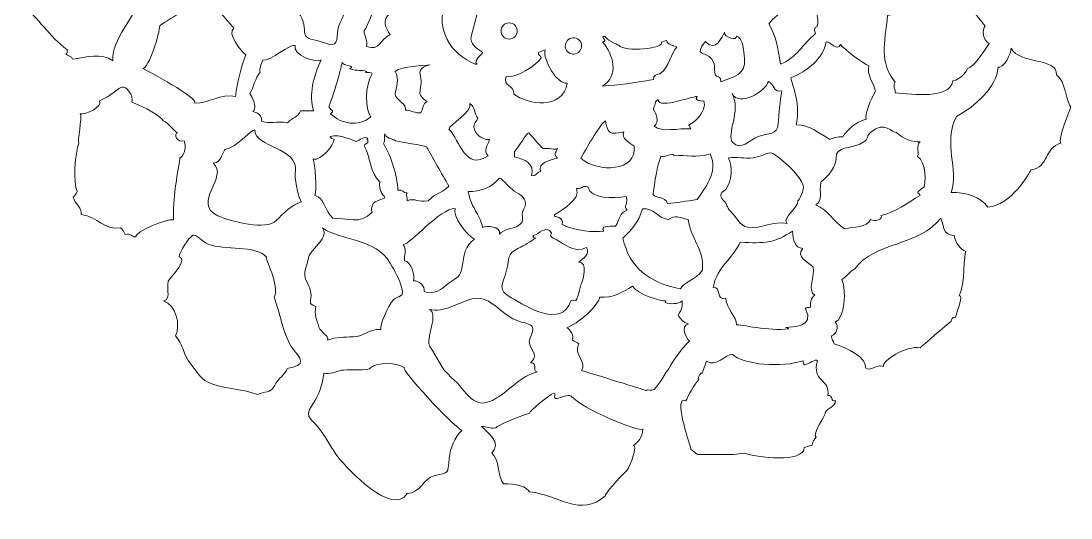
# Model space of a CAD drawing. Header units: millimetres. Extents: x -685 to 442, y -246 to 853.
# Drawn here: x -359.5 to -227.8, y 187.3 to 249.7 of the extents above; entities that cross this region are included whole.
import ezdxf

# ---------------------------------------------------------------- set-up
doc = ezdxf.new("R2010")
doc.units = ezdxf.units.MM
doc.header["$MEASUREMENT"] = 0
doc.layers.add('Layer 1', color=7, linetype='Continuous')

# ---------------------------------------------------------------- blocks, each defined once
blk = doc.blocks.new('block 22')
at = {"layer": 'Layer 1', "lineweight": 0}
blk.add_open_spline([(-357.98, 257.66), (-357.51, 257.48), (-358.27, 255.54), (-359.28, 255.14), (-359.53, 254.71), (-359.39, 252.33), (-359.28, 251.61), (-357.33, 250.1), (-356, 247.72), (-353.73, 246.07), (-353.73, 245.81), (-353.7, 245.6), (-353.91, 245.56), (-353.7, 245.27), (-353.12, 245.35), (-353.08, 244.88), (-351.46, 245.17), (-349.3, 245.71), (-348.01, 244.7), (-348.29, 247.11), (-345.09, 250.57), (-344.26, 252.91), (-344.4, 256.51), (-348.98, 259.61), (-347.68, 262.99), (-348.29, 263.06), (-351.17, 261.95), (-352.08, 262.49), (-351.75, 261.23), (-354.16, 262.52), (-353.88, 262.49), (-354.06, 262.77), (-354.67, 262.49), (-354.52, 262.31), (-354.85, 261.87), (-357.41, 257.73), (-357.98, 257.66)], degree=3, knots=[0, 0, 0, 0, 1, 1, 1, 2, 2, 2, 3, 3, 3, 4, 4, 4, 5, 5, 5, 6, 6, 6, 7, 7, 7, 8, 8, 8, 9, 9, 9, 10, 10, 10, 11, 11, 11, 12, 12, 12, 12], dxfattribs=at)
blk = doc.blocks.new('block 25')
at = {"layer": 'Layer 1', "lineweight": 0}
blk.add_open_spline([(-324.99, 250.78), (-324.16, 250.53), (-323.94, 248.95), (-323.94, 248.3), (-323.91, 247.22), (-322.65, 247.4), (-321.57, 247), (-319.59, 246.25), (-320.02, 247.25), (-319.73, 248.8), (-319.62, 249.38), (-318.25, 251.76), (-318.9, 251.79), (-318.65, 252.4), (-318.22, 252.73), (-317.61, 252.8), (-318.11, 253.84), (-321.39, 254.71), (-321.39, 255.64), (-322, 255.43), (-322.61, 251.79), (-324.99, 250.78)], degree=3, knots=[0, 0, 0, 0, 1, 1, 1, 2, 2, 2, 3, 3, 3, 4, 4, 4, 5, 5, 5, 6, 6, 6, 7, 7, 7, 7], dxfattribs=at)
blk = doc.blocks.new('block 26')
at = {"layer": 'Layer 1', "lineweight": 0}
blk.add_open_spline([(-238.04, 246.86), (-238.87, 247.15), (-238.94, 248.66), (-238.55, 249.06), (-238.83, 249.34), (-241.61, 252.87), (-241.32, 253.74), (-242.69, 253.7), (-246.33, 254.24), (-246.54, 254.74), (-247.01, 253.59), (-248.63, 252.76), (-248.67, 251.72), (-249.71, 251.61), (-249.75, 250.5), (-250.79, 250.39), (-251.15, 246.86), (-251.87, 244.48), (-249.82, 242), (-250.22, 241.6), (-249.78, 241.17), (-249.82, 240.67), (-247.59, 240.52), (-243.01, 239.8), (-242.62, 242.18), (-241.57, 242.29), (-240.71, 243.65), (-240.82, 243.69), (-239.88, 243.98), (-238.94, 245.6), (-238.04, 246.86)], degree=3, knots=[0, 0, 0, 0, 1, 1, 1, 2, 2, 2, 3, 3, 3, 4, 4, 4, 5, 5, 5, 6, 6, 6, 7, 7, 7, 8, 8, 8, 9, 9, 9, 10, 10, 10, 10], dxfattribs=at)
blk = doc.blocks.new('block 27')
at = {"layer": 'Layer 1', "lineweight": 0}
blk.add_open_spline([(-261.6, 253.48), (-262.07, 251.83), (-264.55, 250.82), (-265.7, 249.31), (-264.7, 247.65), (-264.59, 246.46), (-264.23, 244.27), (-262.25, 245.02), (-261.35, 246.89), (-259.83, 248.12), (-259.98, 248.3), (-260.05, 249.02), (-259.65, 248.95), (-259.15, 249.78), (-260.23, 252.19), (-260.16, 252.98), (-260.95, 252.8), (-260.73, 253.66), (-261.6, 253.48)], degree=3, knots=[0, 0, 0, 0, 1, 1, 1, 2, 2, 2, 3, 3, 3, 4, 4, 4, 5, 5, 5, 6, 6, 6, 6], dxfattribs=at)
blk = doc.blocks.new('block 28')
at = {"layer": 'Layer 1', "lineweight": 0}
blk.add_open_spline([(-336.26, 252.62), (-336.91, 252.44), (-337.56, 252.44), (-338.21, 252.62), (-337.38, 251.65), (-341.59, 249.6), (-342.13, 249.09), (-342.1, 248.3), (-343.5, 243.65), (-344.26, 243.73), (-343.57, 243.37), (-337.34, 240.12), (-337.7, 239.37), (-335.94, 239.37), (-334.46, 240.59), (-332.63, 240.2), (-332.34, 242), (-331.98, 243.73), (-331.33, 245.42), (-331.8, 245.78), (-333.81, 248.26), (-332.81, 248.77), (-333.89, 250.14), (-335.18, 251.29), (-336.26, 252.62)], degree=3, knots=[0, 0, 0, 0, 1, 1, 1, 2, 2, 2, 3, 3, 3, 4, 4, 4, 5, 5, 5, 6, 6, 6, 7, 7, 7, 8, 8, 8, 8], dxfattribs=at)
blk = doc.blocks.new('block 29')
at = {"layer": 'Layer 1', "lineweight": 0}
blk.add_open_spline([(-273.66, 247.11), (-275.14, 245.24), (-273.74, 245.96), (-272.84, 244.91), (-272.58, 244.52), (-272.48, 244.09), (-272.51, 243.62), (-272.48, 242.11), (-271.79, 243.26), (-271.72, 242.07), (-269.09, 242.9), (-268.44, 243.4), (-268.84, 245.81), (-268.95, 246.46), (-268.98, 247.51), (-269.77, 247.79), (-269.56, 247.15), (-271.36, 247.58), (-271.25, 248.3), (-271.57, 247.79), (-272.26, 245.63), (-273.66, 247.11)], degree=3, knots=[0, 0, 0, 0, 1, 1, 1, 2, 2, 2, 3, 3, 3, 4, 4, 4, 5, 5, 5, 6, 6, 6, 7, 7, 7, 7], dxfattribs=at)
blk = doc.blocks.new('block 30')
at = {"layer": 'Layer 1', "lineweight": 0}
blk.add_open_spline([(-286.23, 247.76), (-287.06, 247.79), (-285.73, 247.18), (-286.56, 247.07), (-285.23, 245.56), (-284.43, 242.79), (-286.56, 241.53), (-284.58, 241.67), (-282.67, 241.89), (-280.18, 242.36), (-280.26, 242.9), (-279.68, 243.01), (-279.35, 243.04), (-278.09, 243.98), (-278.02, 245.74), (-277.23, 246.39), (-277.7, 246.64), (-278.35, 246.68), (-278.53, 247.22), (-278.81, 247.25), (-278.89, 247), (-279.17, 247.04), (-278.71, 246.21), (-283.82, 245.74), (-284.51, 246.64), (-284.83, 246.79), (-286.2, 247.36), (-286.23, 247.76)], degree=3, knots=[0, 0, 0, 0, 1, 1, 1, 2, 2, 2, 3, 3, 3, 4, 4, 4, 5, 5, 5, 6, 6, 6, 7, 7, 7, 8, 8, 8, 9, 9, 9, 9], dxfattribs=at)
blk = doc.blocks.new('block 31')
at = {"layer": 'Layer 1', "lineweight": 0}
blk.add_open_spline([(-236.93, 243.91), (-237.03, 241.46), (-239.81, 238.94), (-242.15, 237.71), (-243.88, 234.26), (-241.82, 231.19), (-242.8, 228.17), (-241.07, 228.24), (-239.09, 227.63), (-238.22, 226.33), (-235.3, 226.51), (-232.93, 230.65), (-232.82, 231.01), (-230.48, 231.37), (-231.16, 233.79), (-229.07, 234.36), (-229.43, 234.76), (-227.96, 238.61), (-227.78, 238.9), (-228.32, 239.22), (-228.46, 242.25), (-229.58, 242.93), (-229.51, 245.17), (-234.26, 244.19), (-235.3, 246.28), (-235.16, 245.71), (-236.35, 243.55), (-236.93, 243.91)], degree=3, knots=[0, 0, 0, 0, 1, 1, 1, 2, 2, 2, 3, 3, 3, 4, 4, 4, 5, 5, 5, 6, 6, 6, 7, 7, 7, 8, 8, 8, 9, 9, 9, 9], dxfattribs=at)
blk = doc.blocks.new('block 32')
at = {"layer": 'Layer 1', "lineweight": 0}
blk.add_open_spline([(-290.99, 241.89), (-292.29, 241.71), (-294.09, 244.88), (-293.76, 246.07), (-293.98, 245.89), (-294.37, 245.89), (-294.59, 245.74), (-294.7, 245.27), (-294.27, 245.42), (-294.27, 245.06), (-294.73, 244.23), (-297.47, 242.39), (-298.66, 242.72), (-299.09, 241.42), (-297.65, 241.75), (-297.69, 240.52), (-296, 239.19), (-291.53, 238.47), (-290.99, 241.89)], degree=3, knots=[0, 0, 0, 0, 1, 1, 1, 2, 2, 2, 3, 3, 3, 4, 4, 4, 5, 5, 5, 6, 6, 6, 6], dxfattribs=at)
blk = doc.blocks.new('block 33')
at = {"layer": 'Layer 1', "lineweight": 0}
blk.add_open_spline([(-308.17, 244.19), (-309.07, 244.01), (-311.63, 244.09), (-312.6, 243.37), (-312.02, 242.39), (-312.42, 241.28), (-312.6, 240.52), (-312.46, 239.66), (-311.01, 239.26), (-311.3, 238.5), (-310.65, 238.54), (-309.97, 238.04), (-309.36, 238.18), (-309.03, 238.61), (-309.18, 239.44), (-308.53, 239.55), (-308.96, 239.76), (-309.25, 240.12), (-309.5, 240.56), (-309.39, 241.89), (-309.18, 242), (-309.5, 243.22), (-309.39, 243.87), (-308.82, 244.05), (-308.17, 244.19)], degree=3, knots=[0, 0, 0, 0, 1, 1, 1, 2, 2, 2, 3, 3, 3, 4, 4, 4, 5, 5, 5, 6, 6, 6, 7, 7, 7, 8, 8, 8, 8], dxfattribs=at)
blk = doc.blocks.new('block 34')
at = {"layer": 'Layer 1', "lineweight": 0}
blk.add_open_spline([(-346.89, 241.39), (-347.14, 241.46), (-348.29, 240.16), (-349.66, 239.69), (-349.27, 238.9), (-351.43, 237.89), (-352.11, 238.04), (-351.82, 237.71), (-352.47, 234.44), (-352.29, 234.33), (-352.72, 233.25), (-353.05, 229.29), (-352.47, 228.28), (-352.62, 228.06), (-352.72, 227.77), (-352.98, 227.59), (-352.8, 226.8), (-351.75, 226.08), (-352, 225.43), (-349.81, 225.15), (-349.05, 223.35), (-347.1, 223.74), (-346.74, 223.63), (-346.6, 223.24), (-346.46, 222.91), (-345.74, 223.09), (-345.63, 222.62), (-345.16, 222.59), (-345.23, 223.24), (-341.2, 224.93), (-340.41, 224.75), (-340.44, 227.41), (-340.01, 230.11), (-339.58, 232.46), (-338.93, 233.03), (-338.75, 233.86), (-339.07, 234.65), (-339.94, 234.36), (-340.44, 235.55), (-339.9, 235.66), (-340.59, 236.06), (-340.91, 236.85), (-341.7, 237.17), (-341.74, 237.6), (-344.12, 238.97), (-345.63, 239.51), (-345.38, 240.27), (-346.28, 241.6), (-346.89, 241.39)], degree=3, knots=[0, 0, 0, 0, 1, 1, 1, 2, 2, 2, 3, 3, 3, 4, 4, 4, 5, 5, 5, 6, 6, 6, 7, 7, 7, 8, 8, 8, 9, 9, 9, 10, 10, 10, 11, 11, 11, 12, 12, 12, 13, 13, 13, 14, 14, 14, 15, 15, 15, 16, 16, 16, 16], dxfattribs=at)
blk = doc.blocks.new('block 35')
at = {"layer": 'Layer 1', "lineweight": 0}
blk.add_open_spline([(-275.82, 236.63), (-275.39, 236.56), (-273.38, 238.36), (-273.84, 239.66), (-274.31, 239.55), (-275.14, 239.87), (-274.67, 240.16), (-274.64, 240.52), (-279.64, 238.47), (-279.57, 239.84), (-280.04, 239.69), (-279.93, 238.97), (-280.22, 238.65), (-279.86, 238.29), (-279.32, 236.88), (-280.08, 236.49), (-279.07, 235.66), (-277.09, 236.27), (-275.5, 236.16), (-275.61, 236.27), (-275.57, 236.6), (-275.82, 236.63)], degree=3, knots=[0, 0, 0, 0, 1, 1, 1, 2, 2, 2, 3, 3, 3, 4, 4, 4, 5, 5, 5, 6, 6, 6, 7, 7, 7, 7], dxfattribs=at)
blk = doc.blocks.new('block 36')
at = {"layer": 'Layer 1', "lineweight": 0}
blk.add_open_spline([(-289.3, 232.46), (-287.1, 230.58), (-282.16, 230.83), (-282.6, 233.97), (-283.17, 234.44), (-284.25, 234.9), (-283.89, 235.8), (-284.29, 235.66), (-284.79, 235.59), (-285.37, 235.62), (-285.95, 235.8), (-286.05, 236.49), (-286.2, 237.14), (-286.81, 236.81), (-288.32, 234.15), (-289.3, 232.46)], degree=3, knots=[0, 0, 0, 0, 1, 1, 1, 2, 2, 2, 3, 3, 3, 4, 4, 4, 5, 5, 5, 5], dxfattribs=at)
blk = doc.blocks.new('block 37')
at = {"layer": 'Layer 1', "lineweight": 0}
blk.add_open_spline([(-261.38, 229.03), (-261.92, 230.44), (-263.04, 231.34), (-264.16, 232.31), (-265.88, 233.82), (-265.49, 232.89), (-267.65, 232.53), (-268.77, 232.35), (-269.67, 232.71), (-270.75, 232.53), (-270.24, 231.27), (-270.31, 229.72), (-271.07, 228.53), (-271.79, 228.17), (-271.9, 227.74), (-271.43, 227.2), (-270.78, 226.59), (-271.11, 226.44), (-270.46, 225.79), (-269.74, 225.07), (-269.38, 223.99), (-268.33, 223.81), (-266.64, 223.56), (-265.09, 224.68), (-263.4, 224.28), (-264.16, 224.93), (-261.89, 226.33), (-262.07, 227.13), (-261.85, 227.16), (-261.2, 228.53), (-261.38, 229.03)], degree=3, knots=[0, 0, 0, 0, 1, 1, 1, 2, 2, 2, 3, 3, 3, 4, 4, 4, 5, 5, 5, 6, 6, 6, 7, 7, 7, 8, 8, 8, 9, 9, 9, 10, 10, 10, 10], dxfattribs=at)
blk = doc.blocks.new('block 38')
at = {"layer": 'Layer 1', "lineweight": 0}
blk.add_open_spline([(-299.49, 229.97), (-300.35, 228.89), (-302.01, 228.17), (-303.41, 228.31), (-303.09, 226.62), (-302.73, 226.44), (-302.01, 224.97), (-301.83, 224.61), (-301.69, 224.17), (-301.61, 223.78), (-301.11, 223.99), (-299.27, 223.99), (-299.49, 222.95), (-298.95, 223.6), (-297.83, 223.63), (-297.29, 223.92), (-295.96, 224.68), (-297.04, 225), (-296.43, 226.12), (-295.92, 227.05), (-296.5, 227.74), (-297.36, 228.17), (-298.05, 228.49), (-299.02, 229.86), (-299.49, 229.97)], degree=3, knots=[0, 0, 0, 0, 1, 1, 1, 2, 2, 2, 3, 3, 3, 4, 4, 4, 5, 5, 5, 6, 6, 6, 7, 7, 7, 8, 8, 8, 8], dxfattribs=at)
blk = doc.blocks.new('block 39')
at = {"layer": 'Layer 1', "lineweight": 0}
blk.add_open_spline([(-284.94, 223.96), (-284.33, 224.89), (-284.51, 225.54), (-283.46, 225.97), (-284.04, 226.48), (-283.24, 226.8), (-283.6, 227.67), (-285.23, 227.41), (-288.07, 227.34), (-288.36, 228.85), (-289.15, 229.14), (-288.94, 228.64), (-289.84, 228.67), (-289.3, 227.27), (-291.49, 226.12), (-292.61, 225.33), (-292.79, 225.07), (-291.28, 225.15), (-291.64, 224.14), (-289.8, 223.31), (-287.71, 223.16), (-286.41, 223.31), (-286.81, 223.99), (-285.98, 223.92), (-284.94, 223.96)], degree=3, knots=[0, 0, 0, 0, 1, 1, 1, 2, 2, 2, 3, 3, 3, 4, 4, 4, 5, 5, 5, 6, 6, 6, 7, 7, 7, 8, 8, 8, 8], dxfattribs=at)
blk = doc.blocks.new('block 40')
at = {"layer": 'Layer 1', "lineweight": 0}
blk.add_open_spline([(-290.52, 214.56), (-290.38, 214.7), (-290.2, 214.7), (-290.02, 214.56), (-289.66, 214.52), (-289.4, 216.43), (-289.22, 216.76), (-288.97, 217.26), (-288.36, 219.49), (-289.55, 219.42), (-289.04, 219.96), (-288.07, 220.32), (-288.58, 221.26), (-290.05, 220.46), (-291.46, 221.8), (-292.29, 222.23), (-292.57, 222.37), (-293.37, 222.59), (-292.97, 223.09), (-293.62, 224.17), (-294.55, 222.91), (-295.27, 222.77), (-295.31, 222.48), (-295.13, 222.44), (-294.95, 222.44), (-295.63, 221.98), (-296.36, 221.54), (-297.11, 221.18), (-298.66, 220.39), (-298.19, 219.96), (-298.59, 218.41), (-299.13, 216.54), (-299.81, 216), (-298.01, 214.96), (-296.03, 213.84), (-291.74, 211.1), (-290.52, 214.56)], degree=3, knots=[0, 0, 0, 0, 1, 1, 1, 2, 2, 2, 3, 3, 3, 4, 4, 4, 5, 5, 5, 6, 6, 6, 7, 7, 7, 8, 8, 8, 9, 9, 9, 10, 10, 10, 11, 11, 11, 12, 12, 12, 12], dxfattribs=at)
blk = doc.blocks.new('block 63')
at = {"layer": 'Layer 1', "lineweight": 0}
blk.add_open_spline([(-302.44, 244.41), (-302.44, 245.2), (-301.61, 245.42), (-301.61, 245.74), (-302.23, 246.17), (-302.91, 246.53), (-303.09, 247.43), (-303.02, 248.05), (-302.41, 249.88), (-302.26, 250.78), (-303.56, 251.47), (-304.82, 251.25), (-306.33, 251.79), (-307.48, 248.77), (-305.72, 245.49), (-302.41, 244.23), (-302.26, 244.27), (-302.33, 244.41), (-302.44, 244.41)], degree=3, knots=[0, 0, 0, 0, 1, 1, 1, 2, 2, 2, 3, 3, 3, 4, 4, 4, 5, 5, 5, 6, 6, 6, 6], dxfattribs=at)
blk = doc.blocks.new('block 64')
at = {"layer": 'Layer 1', "lineweight": 0}
blk.add_open_spline([(-256.7, 246.75), (-257.13, 245.78), (-257.89, 247.15), (-258.5, 247.07), (-258.79, 245.02), (-260.91, 243.4), (-262.93, 242.54), (-262.39, 240.67), (-261.74, 238.68), (-262.28, 236.67), (-260.48, 236.63), (-259.47, 235.62), (-258.03, 234.83), (-257.56, 235.01), (-257.1, 235.19), (-256.41, 235.16), (-256.34, 235.44), (-254.9, 237.1), (-253.46, 237.35), (-253.78, 237.75), (-252.81, 240.12), (-252.31, 240.88), (-252.52, 241.96), (-253.46, 242.93), (-253.13, 244.05), (-253.89, 244.34), (-256.2, 246.1), (-256.7, 246.75)], degree=3, knots=[0, 0, 0, 0, 1, 1, 1, 2, 2, 2, 3, 3, 3, 4, 4, 4, 5, 5, 5, 6, 6, 6, 7, 7, 7, 8, 8, 8, 9, 9, 9, 9], dxfattribs=at)
blk = doc.blocks.new('block 65')
at = {"layer": 'Layer 1', "lineweight": 0}
blk.add_open_spline([(-325.13, 246.61), (-325.75, 246.86), (-328.23, 244.63), (-329.2, 244.77), (-329.35, 244.3), (-329.71, 243.44), (-329.53, 243.26), (-330.18, 242.57), (-330.28, 241.35), (-330.82, 240.59), (-330.5, 240.16), (-329.96, 239.01), (-330.32, 238.43), (-330.9, 238.32), (-329.1, 238.25), (-329.35, 237.1), (-328.16, 236.7), (-327.62, 237.17), (-326.07, 236.92), (-325.64, 237.53), (-324.67, 237.6), (-324.45, 238.43), (-323.91, 238.43), (-323.37, 238.43), (-322.83, 238.43), (-323.44, 240.34), (-322.83, 242.86), (-321.86, 244.81), (-322.32, 244.3), (-325.57, 245.45), (-325.13, 246.61)], degree=3, knots=[0, 0, 0, 0, 1, 1, 1, 2, 2, 2, 3, 3, 3, 4, 4, 4, 5, 5, 5, 6, 6, 6, 7, 7, 7, 8, 8, 8, 9, 9, 9, 10, 10, 10, 10], dxfattribs=at)
blk = doc.blocks.new('block 66')
at = {"layer": 'Layer 1', "lineweight": 0}
blk.add_open_spline([(-320.88, 239.04), (-320.88, 238.43), (-320.02, 238.5), (-320.7, 238.04), (-319.33, 236.78), (-317.17, 236.34), (-315.62, 237.68), (-316.38, 238.54), (-316.38, 241.71), (-315.48, 243.04), (-315.34, 243.4), (-316.74, 243.04), (-316.13, 243.37), (-316.85, 243.62), (-317.25, 243.33), (-318.25, 243.69), (-317.46, 244.16), (-319.15, 243.98), (-319.23, 244.52), (-319.12, 244.77), (-320.16, 240.7), (-320.88, 239.04)], degree=3, knots=[0, 0, 0, 0, 1, 1, 1, 2, 2, 2, 3, 3, 3, 4, 4, 4, 5, 5, 5, 6, 6, 6, 7, 7, 7, 7], dxfattribs=at)
blk = doc.blocks.new('block 67')
at = {"layer": 'Layer 1', "lineweight": 0}
blk.add_open_spline([(-270.24, 234.47), (-269.2, 233.32), (-268.12, 234.8), (-267.04, 235.19), (-265.74, 235.66), (-264.62, 235.34), (-264.52, 236.78), (-264.41, 238.14), (-264.3, 239.55), (-264.08, 240.92), (-265.2, 240.67), (-264.95, 241.75), (-265.74, 242.11), (-266.1, 240.85), (-269.45, 238.83), (-270.31, 240.59), (-269.13, 238.4), (-271.07, 235.41), (-270.24, 234.47)], degree=3, knots=[0, 0, 0, 0, 1, 1, 1, 2, 2, 2, 3, 3, 3, 4, 4, 4, 5, 5, 5, 6, 6, 6, 6], dxfattribs=at)
blk = doc.blocks.new('block 68')
at = {"layer": 'Layer 1', "lineweight": 0}
blk.add_open_spline([(-303.2, 239.33), (-302.87, 238.25), (-305.79, 236.7), (-305.83, 236.13), (-304.42, 234.62), (-303.77, 230.83), (-300.93, 232.78), (-301.58, 233.46), (-300.97, 234.11), (-300.75, 234.8), (-301.87, 234.83), (-302.44, 235.44), (-302.69, 236.31), (-302.73, 236.88), (-302.37, 237.1), (-302.19, 237.5), (-302.69, 237.86), (-302.55, 239.04), (-303.2, 239.33)], degree=3, knots=[0, 0, 0, 0, 1, 1, 1, 2, 2, 2, 3, 3, 3, 4, 4, 4, 5, 5, 5, 6, 6, 6, 6], dxfattribs=at)
blk = doc.blocks.new('block 69')
at = {"layer": 'Layer 1', "lineweight": 0}
blk.add_open_spline([(-249.68, 235.7), (-250.22, 235.55), (-251.12, 237.32), (-252.95, 235.7), (-253.35, 235.34), (-253.28, 234.87), (-253.78, 234.51), (-255.04, 233.64), (-256.59, 234.08), (-257.2, 233), (-257.24, 231.19), (-258.18, 230.33), (-259.15, 229.47), (-259.47, 228.03), (-258.79, 227.31), (-259.8, 226.62), (-258.14, 225.94), (-257.71, 224.64), (-256.2, 223.6), (-255.04, 223.92), (-253.39, 223.74), (-252.92, 224.79), (-252.52, 224.39), (-251.22, 224.86), (-251.62, 225.29), (-249.89, 225.65), (-248.2, 226.91), (-246.72, 227.81), (-246.79, 227.95), (-246.87, 228.1), (-247.05, 228.13), (-246.79, 228.53), (-246.11, 228.96), (-246.22, 228.82), (-246.04, 229.14), (-245.86, 232.06), (-247.05, 232.67), (-246.79, 232.78), (-247.26, 234.22), (-246.72, 234.51), (-247.62, 234.54), (-248.81, 234.83), (-249.68, 235.7)], degree=3, knots=[0, 0, 0, 0, 1, 1, 1, 2, 2, 2, 3, 3, 3, 4, 4, 4, 5, 5, 5, 6, 6, 6, 7, 7, 7, 8, 8, 8, 9, 9, 9, 10, 10, 10, 11, 11, 11, 12, 12, 12, 13, 13, 13, 14, 14, 14, 14], dxfattribs=at)
blk = doc.blocks.new('block 70')
at = {"layer": 'Layer 1', "lineweight": 0}
blk.add_open_spline([(-313.86, 235.52), (-314.04, 235.44), (-313.75, 234.72), (-314.04, 234.33), (-313.1, 232.78), (-312.31, 230.33), (-312.24, 228.46), (-311.63, 228.57), (-311.63, 228.1), (-311.09, 228.13), (-311.37, 227.85), (-310.94, 227.7), (-311.09, 227.13), (-310.04, 227.56), (-309.72, 226.84), (-308.46, 227.13), (-307.2, 228.28), (-307.2, 227.77), (-305.83, 228.96), (-306.8, 230.62), (-307.84, 232.49), (-308.6, 233.82), (-308.39, 234.04), (-310.87, 234.26), (-312.53, 234.65), (-312.49, 234.83), (-313.64, 234.83), (-313.86, 235.52)], degree=3, knots=[0, 0, 0, 0, 1, 1, 1, 2, 2, 2, 3, 3, 3, 4, 4, 4, 5, 5, 5, 6, 6, 6, 7, 7, 7, 8, 8, 8, 9, 9, 9, 9], dxfattribs=at)
blk = doc.blocks.new('block 71')
at = {"layer": 'Layer 1', "lineweight": 0}
blk.add_open_spline([(-279.25, 232.67), (-279.86, 231.27), (-280.15, 227.99), (-280.22, 228.13), (-280.4, 227.41), (-278.53, 227.74), (-278.42, 226.8), (-277.27, 226.84), (-276.04, 227.09), (-274.67, 227.31), (-273.77, 228.67), (-271.97, 230.73), (-273.05, 233), (-274.85, 232.53), (-275.97, 232.82), (-277.63, 232.85), (-277.7, 233.21), (-278.42, 232.64), (-279.25, 232.67)], degree=3, knots=[0, 0, 0, 0, 1, 1, 1, 2, 2, 2, 3, 3, 3, 4, 4, 4, 5, 5, 5, 6, 6, 6, 6], dxfattribs=at)
blk = doc.blocks.new('block 72')
at = {"layer": 'Layer 1', "lineweight": 0}
blk.add_open_spline([(-311.59, 221.62), (-311.05, 221.22), (-311.52, 220.14), (-311.41, 219.6), (-310.55, 219.53), (-310.11, 217.73), (-310.26, 217.08), (-309.65, 217.19), (-308.78, 216.4), (-308.96, 215.75), (-307.81, 215.21), (-306.69, 216.11), (-305.83, 216.79), (-304.78, 217.62), (-304.39, 217.48), (-304.17, 218.88), (-303.96, 220.14), (-303.85, 221.58), (-302.62, 222.3), (-303.56, 222.77), (-305.43, 225.22), (-305.07, 226.15), (-306.87, 226.23), (-310.73, 221.65), (-311.59, 221.62)], degree=3, knots=[0, 0, 0, 0, 1, 1, 1, 2, 2, 2, 3, 3, 3, 4, 4, 4, 5, 5, 5, 6, 6, 6, 7, 7, 7, 8, 8, 8, 8], dxfattribs=at)
blk = doc.blocks.new('block 73')
at = {"layer": 'Layer 1', "lineweight": 0}
blk.add_open_spline([(-322.68, 221.18), (-323.69, 220.07), (-323.33, 220.07), (-323.84, 218.59), (-324.23, 217.37), (-323.4, 216.9), (-323.19, 215.75), (-322.94, 214.34), (-323.73, 214.31), (-322.54, 213.87), (-322.72, 212.94), (-322.47, 212.18), (-322.14, 211.28), (-321.89, 210.56), (-320.88, 210.24), (-321.06, 209.66), (-319.98, 210.06), (-318.97, 210.02), (-317.86, 210.06), (-316.38, 210.13), (-316.06, 211.03), (-314.36, 210.99), (-314.58, 211.53), (-313.36, 214.05), (-312.92, 214.56), (-312.2, 215.39), (-311.37, 214.92), (-311.73, 216.11), (-312.06, 217.26), (-312.6, 218.34), (-313.21, 219.31), (-315.16, 222.55), (-318.97, 221.9), (-321.71, 223.74), (-320.99, 222.91), (-322.22, 221.69), (-322.68, 221.18)], degree=3, knots=[0, 0, 0, 0, 1, 1, 1, 2, 2, 2, 3, 3, 3, 4, 4, 4, 5, 5, 5, 6, 6, 6, 7, 7, 7, 8, 8, 8, 9, 9, 9, 10, 10, 10, 11, 11, 11, 12, 12, 12, 12], dxfattribs=at)
blk = doc.blocks.new('block 74')
at = {"layer": 'Layer 1', "lineweight": 0}
blk.add_open_spline([(-269.27, 221.94), (-270.31, 219.74), (-272.08, 219.02), (-272.69, 216.25), (-271.54, 216.43), (-272.44, 214.52), (-271.07, 214.92), (-271.18, 213.8), (-269.63, 212.47), (-269.77, 211.57), (-269.34, 211.68), (-265.63, 210.71), (-263.22, 211.07), (-263.18, 211.07), (-263.43, 211.25), (-263.54, 211.25), (-262.75, 211.28), (-259.83, 211.28), (-261.09, 213.59), (-261.02, 213.8), (-260.7, 213.73), (-260.45, 213.77), (-260.55, 213.98), (-260.41, 215.1), (-259.94, 215.28), (-260.95, 215.82), (-259.87, 217.73), (-260.12, 218.81), (-260.59, 219.38), (-262.43, 220.1), (-261.42, 221.15), (-262.43, 221.26), (-262.71, 222.16), (-262.71, 223.34), (-264.91, 221.83), (-266.21, 221.76), (-269.27, 221.94)], degree=3, knots=[0, 0, 0, 0, 1, 1, 1, 2, 2, 2, 3, 3, 3, 4, 4, 4, 5, 5, 5, 6, 6, 6, 7, 7, 7, 8, 8, 8, 9, 9, 9, 10, 10, 10, 11, 11, 11, 12, 12, 12, 12], dxfattribs=at)
blk = doc.blocks.new('block 75')
at = {"layer": 'Layer 1', "lineweight": 0}
blk.add_open_spline([(-339.68, 220.1), (-338.57, 219.85), (-340.55, 217.66), (-340.87, 217.33), (-341.56, 216.68), (-340.51, 214.74), (-341.63, 214.56), (-340.08, 214.05), (-339.47, 211.53), (-340.15, 210.2), (-339.22, 209.3), (-339.14, 207.68), (-338.28, 206.71), (-337.34, 205.59), (-337.06, 204.66), (-335.47, 204.12), (-333.63, 203.5), (-331.65, 203.54), (-329.85, 202.82), (-328.99, 203.29), (-328.2, 202.96), (-327.8, 203.79), (-327.51, 204.4), (-326.97, 204.94), (-326.5, 205.45), (-325.89, 206.2), (-326.47, 205.99), (-325.42, 206.24), (-323.4, 206.75), (-325.06, 207.9), (-325.64, 208.87), (-326.72, 210.78), (-327.01, 213.01), (-327.76, 215.03), (-327.01, 216.5), (-328.99, 220.03), (-328.74, 220.07), (-330.07, 221.62), (-334.03, 220.9), (-336.05, 221.69), (-336.62, 221.9), (-337.67, 223.06), (-337.99, 222.8), (-338.46, 222.52), (-339.68, 220.68), (-339.68, 220.1)], degree=3, knots=[0, 0, 0, 0, 1, 1, 1, 2, 2, 2, 3, 3, 3, 4, 4, 4, 5, 5, 5, 6, 6, 6, 7, 7, 7, 8, 8, 8, 9, 9, 9, 10, 10, 10, 11, 11, 11, 12, 12, 12, 13, 13, 13, 14, 14, 14, 15, 15, 15, 15], dxfattribs=at)
blk = doc.blocks.new('block 76')
at = {"layer": 'Layer 1', "lineweight": 0}
blk.add_open_spline([(-282.81, 216.4), (-284.04, 215.75), (-285.26, 214.81), (-286.92, 215.06), (-286.81, 214.56), (-288.97, 212.04), (-291.02, 211.21), (-290.63, 210.99), (-290.05, 210.09), (-290.38, 209.7), (-290.16, 209.45), (-289.76, 209.45), (-289.55, 209.19), (-290.3, 207.86), (-288.36, 206.75), (-289.22, 205.84), (-286.34, 204.98), (-280.87, 203.25), (-281.05, 203.32), (-280.94, 203.54), (-280.44, 203.22), (-280.08, 203.47), (-278.74, 204.94), (-277.45, 207.93), (-275.64, 209.52), (-276.04, 209.88), (-276.87, 211.39), (-275.79, 211.71), (-276.44, 211.86), (-276.73, 212.33), (-277.09, 212.72), (-276.83, 213.26), (-276.47, 213.66), (-276.58, 214.56), (-277.01, 214.16), (-278.09, 214.13), (-278.71, 214.38), (-278.74, 214.52), (-278.63, 214.56), (-278.56, 214.56), (-279.43, 214.56), (-282.02, 215.32), (-282.81, 216.4)], degree=3, knots=[0, 0, 0, 0, 1, 1, 1, 2, 2, 2, 3, 3, 3, 4, 4, 4, 5, 5, 5, 6, 6, 6, 7, 7, 7, 8, 8, 8, 9, 9, 9, 10, 10, 10, 11, 11, 11, 12, 12, 12, 13, 13, 13, 14, 14, 14, 14], dxfattribs=at)
blk = doc.blocks.new('block 77')
at = {"layer": 'Layer 1', "lineweight": 0}
blk.add_open_spline([(-270.24, 207.86), (-271.11, 207.93), (-272.3, 206.13), (-273.52, 207.03), (-273.7, 206.46), (-274.1, 205.23), (-274.17, 205.52), (-274.46, 205.38), (-274.64, 204.73), (-274.49, 204.69), (-275, 204.22), (-275.9, 202.5), (-276.11, 202.03), (-277.7, 202.78), (-275.79, 197.09), (-275.46, 195.98), (-275.21, 195.76), (-274.96, 195.51), (-274.64, 195.29), (-272.51, 195.37), (-270.57, 195.15), (-268.77, 195.47), (-267.4, 194.93), (-261.27, 194.21), (-261.24, 196.16), (-261.06, 196.27), (-260.73, 196.34), (-260.27, 196.48), (-260.27, 196.77), (-259.98, 197.24), (-259.76, 197.49), (-260.37, 197.78), (-258.43, 200.48), (-258.61, 200.52), (-258.36, 201.2), (-257.42, 201.2), (-257.31, 202.03), (-258, 201.88), (-257.6, 202.82), (-258.28, 202.71), (-258, 204.91), (-260.37, 204.4), (-259.58, 207.07), (-259.87, 207.36), (-260.55, 206.64), (-261.2, 206.57), (-261.38, 206.6), (-261.35, 206.85), (-261.38, 207.07), (-263.98, 206.17), (-268.91, 206.53), (-270.24, 207.86)], degree=3, knots=[0, 0, 0, 0, 1, 1, 1, 2, 2, 2, 3, 3, 3, 4, 4, 4, 5, 5, 5, 6, 6, 6, 7, 7, 7, 8, 8, 8, 9, 9, 9, 10, 10, 10, 11, 11, 11, 12, 12, 12, 13, 13, 13, 14, 14, 14, 15, 15, 15, 16, 16, 16, 17, 17, 17, 17], dxfattribs=at)
blk = doc.blocks.new('block 78')
at = {"layer": 'Layer 1', "lineweight": 0}
blk.add_open_spline([(-311.41, 206.17), (-312.17, 206.82), (-314.98, 206.96), (-315.66, 206.17), (-315.59, 205.81), (-319.01, 205.95), (-319.33, 205.88), (-319.95, 205.7), (-320.88, 205.34), (-321.53, 205.52), (-321.68, 204.01), (-322.22, 202.6), (-323.08, 201.38), (-324.16, 199.9), (-322.79, 199.65), (-321.86, 198.25), (-321.14, 197.17), (-320.52, 195.98), (-319.73, 194.97), (-318.61, 193.53), (-312.89, 187.41), (-311.09, 190.43), (-309.36, 190.4), (-308.96, 192.38), (-307.74, 192.63), (-305.68, 193.1), (-306.04, 192.77), (-305.79, 194.83), (-305.65, 196.12), (-305.18, 197.42), (-304.21, 198.32), (-305.47, 199), (-311.99, 206.06), (-311.41, 206.17)], degree=3, knots=[0, 0, 0, 0, 1, 1, 1, 2, 2, 2, 3, 3, 3, 4, 4, 4, 5, 5, 5, 6, 6, 6, 7, 7, 7, 8, 8, 8, 9, 9, 9, 10, 10, 10, 11, 11, 11, 11], dxfattribs=at)
blk = doc.blocks.new('block 79')
at = {"layer": 'Layer 1', "lineweight": 0}
blk.add_open_spline([(-283.5, 193.28), (-282.96, 193.96), (-282.2, 196.52), (-282.67, 196.45), (-282.06, 196.88), (-281.59, 197.45), (-281.52, 198.46), (-281.91, 198.07), (-289.15, 201.02), (-290.48, 202.64), (-290.99, 202.86), (-291.67, 202.46), (-292.29, 202.32), (-292.9, 202.32), (-292.29, 202.96), (-292.61, 203), (-293.44, 202.68), (-295.81, 200.7), (-295.71, 200.48), (-296.46, 200.3), (-299.85, 198.97), (-299.96, 198.64), (-300.71, 198.54), (-301.07, 198.82), (-301.76, 198.82), (-300.97, 198.03), (-299.16, 196.84), (-300.46, 195.47), (-299.45, 194.68), (-299.78, 192.59), (-298.98, 191.62), (-297.44, 191.69), (-296.07, 191.26), (-295.71, 190.61), (-292.03, 190.25), (-289.3, 187.34), (-286.23, 190.11), (-286.31, 190.29), (-284.54, 192.31), (-283.5, 193.28)], degree=3, knots=[0, 0, 0, 0, 1, 1, 1, 2, 2, 2, 3, 3, 3, 4, 4, 4, 5, 5, 5, 6, 6, 6, 7, 7, 7, 8, 8, 8, 9, 9, 9, 10, 10, 10, 11, 11, 11, 12, 12, 12, 13, 13, 13, 13], dxfattribs=at)
blk = doc.blocks.new('block 84')
at = {"layer": 'Layer 1', "lineweight": 0}
blk.add_open_spline([(-316.45, 248.48), (-316.67, 248.23), (-315.91, 247.25), (-316.17, 246.5), (-314.44, 245.89), (-314.62, 247.29), (-313.21, 248.01), (-313.79, 248.66), (-314.26, 249.99), (-313.25, 250.57), (-312.49, 250.39), (-312.2, 250.64), (-312.35, 251.32), (-312.13, 252.15), (-311.45, 252.51), (-310.62, 252.37), (-311.73, 252.48), (-314.11, 252.66), (-315.19, 252.55), (-314.72, 252.3), (-316.09, 248.87), (-316.45, 248.48)], degree=3, knots=[0, 0, 0, 0, 1, 1, 1, 2, 2, 2, 3, 3, 3, 4, 4, 4, 5, 5, 5, 6, 6, 6, 7, 7, 7, 7], dxfattribs=at)
blk = doc.blocks.new('block 85')
at = {"layer": 'Layer 1', "lineweight": 0}
blk.add_open_spline([(-320.74, 235.19), (-320.67, 235.01), (-320.52, 234.87), (-320.24, 234.87), (-320.34, 234.08), (-321.82, 232.13), (-322.86, 232.35), (-322.65, 231.81), (-322.36, 228.46), (-322.68, 227.81), (-321.39, 227.45), (-321.53, 226.05), (-320.42, 224.97), (-318.72, 224.93), (-316.92, 224.14), (-315.52, 225.65), (-315.77, 227.09), (-314.69, 227.16), (-313.86, 227.49), (-314.15, 228.06), (-314.69, 228.42), (-314.51, 229.5), (-315.77, 230.62), (-315.59, 232.46), (-316.49, 234.04), (-316.42, 234.36), (-315.88, 234.18), (-315.99, 234.72), (-316.17, 234.76), (-316.09, 234.9), (-315.99, 234.9), (-316.35, 235.34), (-317.07, 234.69), (-317.46, 234.58), (-317.68, 234.58), (-319.59, 235.62), (-320.74, 235.19)], degree=3, knots=[0, 0, 0, 0, 1, 1, 1, 2, 2, 2, 3, 3, 3, 4, 4, 4, 5, 5, 5, 6, 6, 6, 7, 7, 7, 8, 8, 8, 9, 9, 9, 10, 10, 10, 11, 11, 11, 12, 12, 12, 12], dxfattribs=at)
blk = doc.blocks.new('block 86')
at = {"layer": 'Layer 1', "lineweight": 0}
blk.add_open_spline([(-295.81, 235.66), (-296.14, 235.66), (-297.04, 233.79), (-297.62, 233.32), (-297.62, 233.1), (-297.62, 232.89), (-297.62, 232.64), (-296.39, 232.38), (-294.99, 231.77), (-295.49, 230.29), (-294.84, 230.19), (-294.81, 230.73), (-294.34, 230.8), (-294.7, 231.92), (-293.15, 232.2), (-292.21, 232.49), (-292.75, 232.96), (-292.43, 233.14), (-292.21, 233.68), (-292.68, 233.46), (-293.19, 233.79), (-294.01, 233.68), (-294.66, 234.26), (-295.2, 235.01), (-295.81, 235.66)], degree=3, knots=[0, 0, 0, 0, 1, 1, 1, 2, 2, 2, 3, 3, 3, 4, 4, 4, 5, 5, 5, 6, 6, 6, 7, 7, 7, 8, 8, 8, 8], dxfattribs=at)
blk = doc.blocks.new('block 87')
at = {"layer": 'Layer 1', "lineweight": 0}
blk.add_open_spline([(-330.21, 236.02), (-330.61, 236.02), (-332.3, 234.22), (-333.06, 233.9), (-334.17, 233.39), (-333.85, 233.79), (-334.25, 232.96), (-334.57, 232.28), (-334.75, 231.92), (-335.43, 231.84), (-333.35, 230.19), (-338.24, 226.84), (-334.82, 225.25), (-333.13, 224.46), (-328.7, 223.42), (-327.51, 224.64), (-326.68, 225.47), (-325.53, 226.73), (-324.34, 226.98), (-324.85, 227.85), (-325.24, 230.08), (-325.1, 230.87), (-324.67, 233.75), (-330.21, 233.86), (-330.21, 236.02)], degree=3, knots=[0, 0, 0, 0, 1, 1, 1, 2, 2, 2, 3, 3, 3, 4, 4, 4, 5, 5, 5, 6, 6, 6, 7, 7, 7, 8, 8, 8, 8], dxfattribs=at)
blk = doc.blocks.new('block 88')
at = {"layer": 'Layer 1', "lineweight": 0}
blk.add_open_spline([(-244.13, 224.97), (-246.69, 221.47), (-252.45, 222.01), (-254.9, 218.59), (-255.11, 218.59), (-255.91, 217.69), (-256.52, 217.26), (-255.91, 215.86), (-256.2, 212.36), (-257.35, 211.89), (-256.88, 211.39), (-257.17, 210.38), (-257.82, 210.2), (-257.89, 209.66), (-257.56, 209.55), (-257.49, 209.19), (-255.87, 208.73), (-253.35, 207.43), (-253.57, 206.17), (-252.88, 205.63), (-252.31, 206.67), (-251.3, 206.35), (-251.55, 207), (-248.45, 209.01), (-246.72, 208.69), (-246.33, 209.05), (-243.41, 211.5), (-242.8, 212.04), (-242.8, 212.18), (-242.72, 212.58), (-242.29, 212.54), (-241.97, 213.44), (-241.28, 215.39), (-241.79, 215.21), (-241.03, 216.68), (-241.28, 220.57), (-240.96, 220.75), (-241.75, 221.11), (-242.22, 221.8), (-242.44, 222.77), (-243.95, 222.91), (-243.66, 223.89), (-244.13, 224.97)], degree=3, knots=[0, 0, 0, 0, 1, 1, 1, 2, 2, 2, 3, 3, 3, 4, 4, 4, 5, 5, 5, 6, 6, 6, 7, 7, 7, 8, 8, 8, 9, 9, 9, 10, 10, 10, 11, 11, 11, 12, 12, 12, 13, 13, 13, 14, 14, 14, 14], dxfattribs=at)
blk = doc.blocks.new('block 89')
at = {"layer": 'Layer 1', "lineweight": 0}
blk.add_open_spline([(-274.02, 218.41), (-273.77, 220.97), (-275.54, 222.52), (-275.82, 224.79), (-276.94, 225.04), (-277.45, 225.36), (-278.27, 224.79), (-279.53, 224.86), (-280.11, 226.3), (-281.55, 226.12), (-281.98, 224.5), (-282.99, 223.45), (-284, 222.44), (-283.17, 218.7), (-280.76, 216.9), (-276.8, 216.07), (-275.93, 217.26), (-275.07, 217.08), (-274.02, 218.41)], degree=3, knots=[0, 0, 0, 0, 1, 1, 1, 2, 2, 2, 3, 3, 3, 4, 4, 4, 5, 5, 5, 6, 6, 6, 6], dxfattribs=at)
blk = doc.blocks.new('block 90')
at = {"layer": 'Layer 1', "lineweight": 0}
blk.add_open_spline([(-308.24, 208.83), (-307.3, 207.57), (-306.84, 206.06), (-305.54, 204.98), (-303.45, 203.25), (-302.91, 200.52), (-299.81, 202.39), (-298.23, 203.36), (-296.75, 205.2), (-294.77, 205.66), (-295.42, 205.88), (-294.63, 206.78), (-295.6, 206.82), (-294.16, 207.93), (-296.28, 208.62), (-295.63, 209.95), (-294.66, 212), (-295.96, 211.46), (-297.8, 212.33), (-299.63, 213.23), (-300.82, 215.39), (-302.98, 214.81), (-304.86, 214.31), (-306.26, 213.08), (-308.35, 213.51), (-306.98, 213.12), (-308.85, 209.7), (-308.24, 208.83)], degree=3, knots=[0, 0, 0, 0, 1, 1, 1, 2, 2, 2, 3, 3, 3, 4, 4, 4, 5, 5, 5, 6, 6, 6, 7, 7, 7, 8, 8, 8, 9, 9, 9, 9], dxfattribs=at)
blk = doc.blocks.new('block 2')
at = {"layer": 'Layer 1', "lineweight": 0}
for points in [[(-297.26, 248.43), (-297.26, 247.86), (-297.71, 247.41), (-298.28, 247.41), (-298.84, 247.41), (-299.3, 247.86), (-299.3, 248.43), (-299.3, 248.99), (-298.84, 249.45), (-298.28, 249.45), (-297.71, 249.45), (-297.26, 248.99), (-297.26, 248.43)], [(-289.29, 247.01), (-289.04, 246.5), (-289.25, 245.89), (-289.76, 245.64), (-290.26, 245.39), (-290.88, 245.6), (-291.13, 246.1), (-291.38, 246.61), (-291.17, 247.22), (-290.66, 247.47), (-290.16, 247.72), (-289.54, 247.51), (-289.29, 247.01)]]:
    blk.add_open_spline(points, degree=3, knots=[0, 0, 0, 0, 1, 1, 1, 2, 2, 2, 3, 3, 3, 4, 4, 4, 4], dxfattribs=at)
at = {"layer": 'Layer 1'}
for name in ['block 22', 'block 25', 'block 26', 'block 27', 'block 28', 'block 84', 'block 63', 'block 30', 'block 29', 'block 65', 'block 64', 'block 32', 'block 31', 'block 66', 'block 33', 'block 34', 'block 67', 'block 35', 'block 68', 'block 69', 'block 87', 'block 36', 'block 85', 'block 70', 'block 86', 'block 71', 'block 37', 'block 38', 'block 39', 'block 72', 'block 89', 'block 40', 'block 88', 'block 75', 'block 73', 'block 74', 'block 76', 'block 90', 'block 78', 'block 77', 'block 79']:
    blk.add_blockref(name, (0, 0), dxfattribs=at)

msp = doc.modelspace()

# ---------------------------------------------------------------- block references
at = {"layer": 'Layer 1'}
msp.add_blockref('block 2', (0, 0), dxfattribs=at)

doc.saveas('drawing.dxf')
